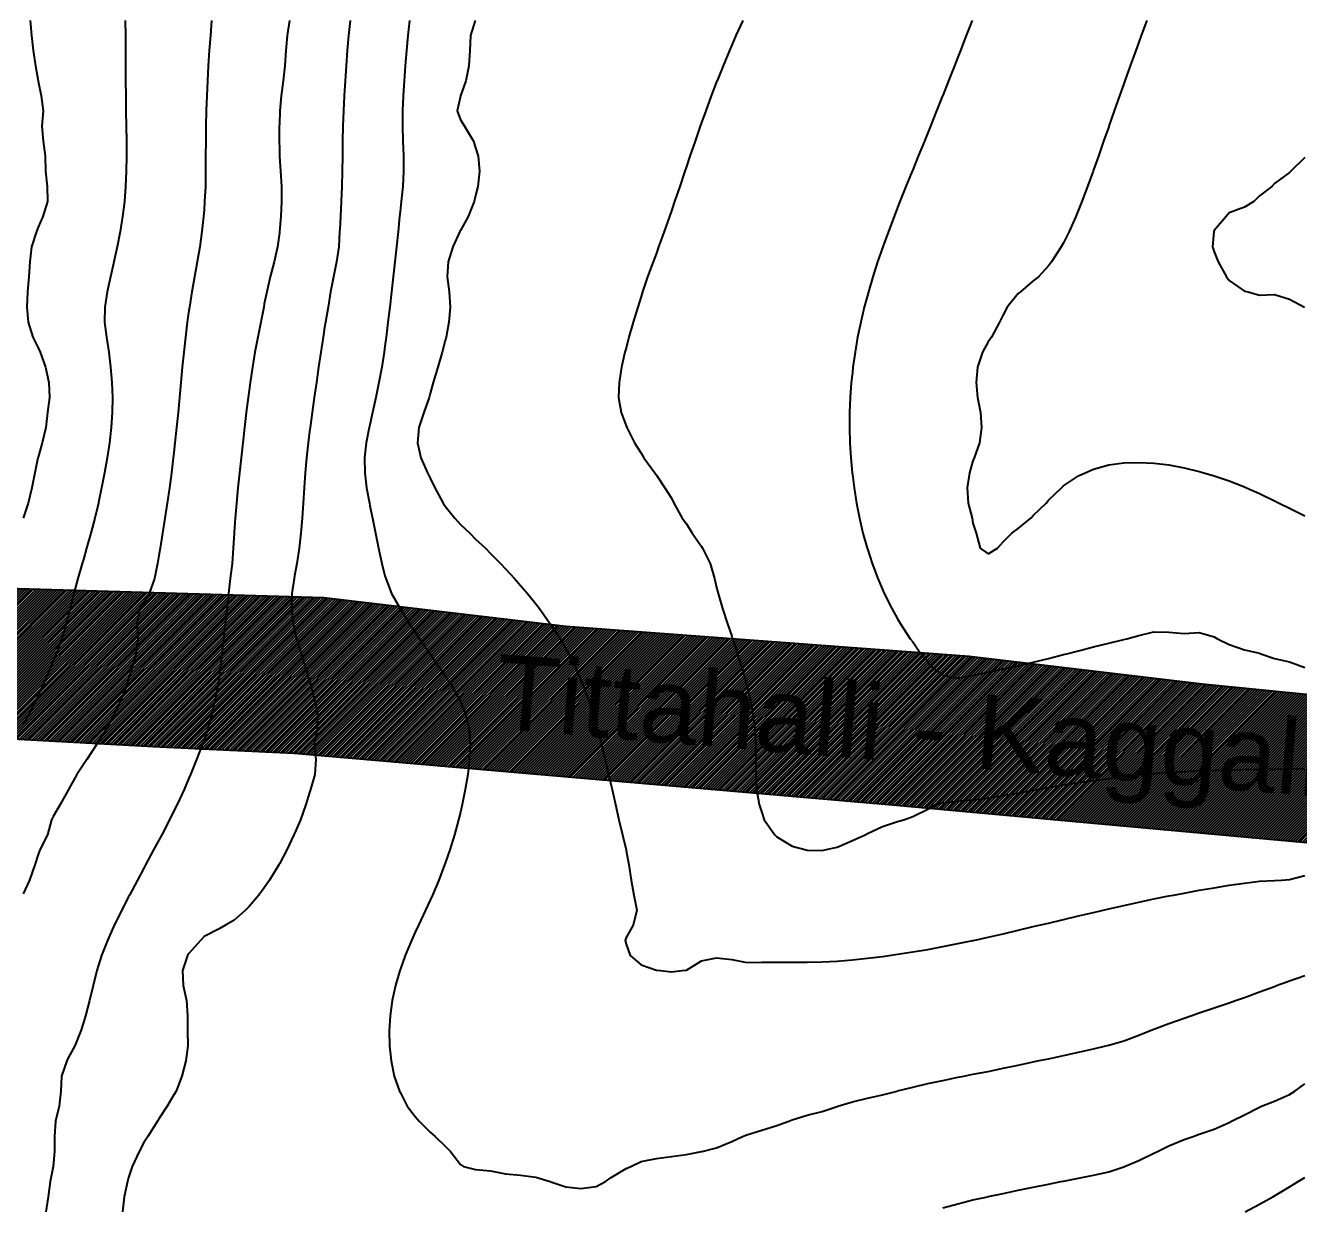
# Model space of a CAD drawing. Extents: x 771911 to 772814, y 1416488 to 1417835.
# Drawn here: x 772160.6 to 772245, y 1417435.5 to 1417513.9 of the extents above; entities that cross this region are included whole.
import ezdxf

# ---------------------------------------------------------------- set-up
doc = ezdxf.new("R2010")
doc.units = 0
doc.header["$MEASUREMENT"] = 0
doc.layers.get('0').update_dxf_attribs({"color": 1, "linetype": 'CONTINUOUS'})
for name, color, linetype in [('745', 1, 'CONTINUOUS'), ('745.5', 1, 'CONTINUOUS'), ('746', 1, 'CONTINUOUS'), ('746.5', 1, 'CONTINUOUS'), ('747', 1, 'CONTINUOUS'), ('747.5', 1, 'CONTINUOUS'), ('748', 1, 'CONTINUOUS'), ('748.5', 1, 'CONTINUOUS'), ('749', 1, 'CONTINUOUS'), ('749.5', 1, 'CONTINUOUS'), ('750', 1, 'CONTINUOUS'), ('Survey No. Boundary', 1, 'CONTINUOUS'), ('Tittahalli Kaggalipura Road', 1, 'CONTINUOUS')]:
    doc.layers.add(name, color=color, linetype=linetype)
doc.styles.get("Standard").update_dxf_attribs({"font": 'romans.shx'})

msp = doc.modelspace()

# ---------------------------------------------------------------- hatches: boundary and pattern name
at = {"linetype": 'Continuous', "true_color": 0x636466}
h = msp.add_hatch(dxfattribs=at)
h.set_pattern_fill('ANSI31', color=251)
h.set_pattern_definition([(45, (0, 0), (-0.088388347648, 0.088388347648), [])])
h.paths.add_polyline_path([(772522.605, 1417283.282), (772520.273, 1417268.563), (772513.114, 1417279.501), (772507.162, 1417290.36), (772496.182, 1417312.844), (772486.465, 1417332.406), (772479.386, 1417347.593), (772470.313, 1417366.576), (772466.387, 1417373.719), (772461.818, 1417381.248), (772456.375, 1417390.468), (772449.656, 1417399.267), (772437.614, 1417412.909), (772434.568, 1417415.352), (772429.862, 1417418.006), (772420.904, 1417421.927), (772398.343, 1417429.679), (772374.455, 1417437.098), (772359.806, 1417442.382), (772345.168, 1417448.5), (772332.329, 1417452.613), (772319.893, 1417455.244), (772313.715, 1417455.758), (772303.998, 1417456.338), (772287.74, 1417456.824), (772255.285, 1417458.783), (772218.122, 1417462.161), (772178.418, 1417465.604), (772169.505, 1417466.022), (772152.388, 1417466.955), (772128.675, 1417467.728), (772108.276, 1417467.309), (772091.77, 1417468.596), (772080.058, 1417470.849), (772055.508, 1417476.286), (772058.208, 1417485.719), (772077.753, 1417481.798), (772085.475, 1417480.049), (772095.609, 1417478.541), (772104.838, 1417477.515), (772109.064, 1417477.107), (772119.071, 1417476.495), (772138.247, 1417476.882), (772157.054, 1417476.624), (772180.381, 1417475.948), (772196.42, 1417474.05), (772223.19, 1417472.055), (772238.634, 1417470.221), (772253.531, 1417468.741), (772279.014, 1417467.358), (772297.901, 1417466.392), (772312.541, 1417465.331), (772322.966, 1417464.397), (772327.535, 1417463.818), (772331.621, 1417462.917), (772335.289, 1417461.856), (772341.466, 1417459.507), (772371.808, 1417447.795), (772390.502, 1417441.682), (772410.82, 1417434.724), (772428.227, 1417428.257), (772432.281, 1417426.358), (772437.88, 1417423.044), (772440.261, 1417421.274), (772442.32, 1417419.022), (772450.493, 1417410.045), (772456.22, 1417403.642), (772460.563, 1417398.398), (772465.422, 1417391.673), (772482.284, 1417361.211), (772490.969, 1417343.088), (772497.404, 1417329.704), (772515.608, 1417294.462), (772521.318, 1417285.453)])

# ---------------------------------------------------------------- linework, layer by layer
at = {"layer": '745', "color": 0, "linetype": 'Continuous'}
msp.add_polyline3d([(772245.434, 1417505.116, 745), (772244.524, 1417504.206, 745), (772244.434, 1417504.125, 745), (772243.434, 1417503.387, 745), (772243.264, 1417503.206, 745), (772242.434, 1417502.575, 745), (772242.064, 1417502.206, 745), (772241.434, 1417501.818, 745), (772240.434, 1417501.448, 745), (772240.216, 1417501.206, 745), (772239.434, 1417500.275, 745), (772239.398, 1417500.206, 745), (772239.313, 1417499.206, 745), (772239.434, 1417498.861, 745), (772239.702, 1417498.206, 745), (772240.239, 1417497.206, 745), (772240.434, 1417496.969, 745), (772241.434, 1417496.267, 745), (772241.687, 1417496.206, 745), (772242.434, 1417495.997, 745), (772243.434, 1417496.027, 745), (772244.434, 1417495.73, 745), (772245.411, 1417495.206, 745)], dxfattribs=at)
at = {"layer": '745.5', "color": 0, "linetype": 'Continuous'}
msp.add_polyline3d([(772234.96, 1417514.206, 745.5), (772234.594, 1417513.206, 745.5), (772234.434, 1417512.769, 745.5), (772234.228, 1417512.206, 745.5), (772233.865, 1417511.206, 745.5), (772233.506, 1417510.206, 745.5), (772233.434, 1417510.002, 745.5), (772233.149, 1417509.206, 745.5), (772232.797, 1417508.206, 745.5), (772232.451, 1417507.206, 745.5), (772232.434, 1417507.157, 745.5), (772232.101, 1417506.206, 745.5), (772231.75, 1417505.206, 745.5), (772231.434, 1417504.306, 745.5), (772231.397, 1417504.206, 745.5), (772231.034, 1417503.206, 745.5), (772230.656, 1417502.206, 745.5), (772230.434, 1417501.642, 745.5), (772230.253, 1417501.206, 745.5), (772229.808, 1417500.206, 745.5), (772229.434, 1417499.468, 745.5), (772229.292, 1417499.206, 745.5), (772228.65, 1417498.206, 745.5), (772228.434, 1417497.941, 745.5), (772227.783, 1417497.206, 745.5), (772227.434, 1417496.936, 745.5), (772226.596, 1417496.206, 745.5), (772226.434, 1417496.098, 745.5), (772225.69, 1417495.206, 745.5), (772225.434, 1417494.691, 745.5), (772225.187, 1417494.206, 745.5), (772224.652, 1417493.206, 745.5), (772224.434, 1417492.897, 745.5), (772224.075, 1417492.206, 745.5), (772223.726, 1417491.206, 745.5), (772223.638, 1417490.206, 745.5), (772223.744, 1417489.206, 745.5), (772223.925, 1417488.206, 745.5), (772224.007, 1417487.206, 745.5), (772223.859, 1417486.206, 745.5), (772223.508, 1417485.206, 745.5), (772223.434, 1417485.009, 745.5), (772223.208, 1417484.206, 745.5), (772223.058, 1417483.206, 745.5), (772223.12, 1417482.206, 745.5), (772223.377, 1417481.206, 745.5), (772223.434, 1417480.882, 745.5), (772223.643, 1417480.206, 745.5), (772223.904, 1417479.206, 745.5), (772224.434, 1417478.844, 745.5), (772225.066, 1417479.206, 745.5), (772225.434, 1417479.636, 745.5), (772226.02, 1417480.206, 745.5), (772226.434, 1417480.512, 745.5), (772227.261, 1417481.206, 745.5), (772227.434, 1417481.388, 745.5), (772228.28, 1417482.206, 745.5), (772228.434, 1417482.406, 745.5), (772229.306, 1417483.206, 745.5), (772229.434, 1417483.337, 745.5), (772230.434, 1417484.014, 745.5), (772230.871, 1417484.206, 745.5), (772231.434, 1417484.458, 745.5), (772232.434, 1417484.733, 745.5), (772233.434, 1417484.872, 745.5), (772234.434, 1417484.905, 745.5), (772235.434, 1417484.853, 745.5), (772236.434, 1417484.73, 745.5), (772237.434, 1417484.545, 745.5), (772238.434, 1417484.301, 745.5), (772238.743, 1417484.206, 745.5), (772239.434, 1417484.014, 745.5), (772240.434, 1417483.672, 745.5), (772241.434, 1417483.271, 745.5), (772241.577, 1417483.206, 745.5), (772242.434, 1417482.835, 745.5), (772243.434, 1417482.359, 745.5), (772243.736, 1417482.206, 745.5), (772244.434, 1417481.865, 745.5), (772245.434, 1417481.355, 745.5)], dxfattribs=at)
at = {"layer": '746', "color": 0, "linetype": 'Continuous'}
msp.add_polyline3d([(772223.374, 1417514.206, 746), (772222.988, 1417513.206, 746), (772222.602, 1417512.206, 746), (772222.434, 1417511.771, 746), (772222.212, 1417511.206, 746), (772221.816, 1417510.206, 746), (772221.434, 1417509.238, 746), (772221.421, 1417509.206, 746), (772221.017, 1417508.206, 746), (772220.614, 1417507.206, 746), (772220.434, 1417506.761, 746), (772220.208, 1417506.206, 746), (772219.8, 1417505.206, 746), (772219.434, 1417504.303, 746), (772219.395, 1417504.206, 746), (772218.988, 1417503.206, 746), (772218.59, 1417502.206, 746), (772218.434, 1417501.808, 746), (772218.198, 1417501.206, 746), (772217.82, 1417500.206, 746), (772217.459, 1417499.206, 746), (772217.434, 1417499.133, 746), (772217.112, 1417498.206, 746), (772216.79, 1417497.206, 746), (772216.497, 1417496.206, 746), (772216.434, 1417495.97, 746), (772216.227, 1417495.206, 746), (772215.988, 1417494.206, 746), (772215.782, 1417493.206, 746), (772215.61, 1417492.206, 746), (772215.472, 1417491.206, 746), (772215.434, 1417490.842, 746), (772215.365, 1417490.206, 746), (772215.29, 1417489.206, 746), (772215.249, 1417488.206, 746), (772215.241, 1417487.206, 746), (772215.267, 1417486.206, 746), (772215.326, 1417485.206, 746), (772215.419, 1417484.206, 746), (772215.434, 1417484.097, 746), (772215.544, 1417483.206, 746), (772215.702, 1417482.206, 746), (772215.899, 1417481.206, 746), (772216.138, 1417480.206, 746), (772216.421, 1417479.206, 746), (772216.434, 1417479.168, 746), (772216.741, 1417478.206, 746), (772217.116, 1417477.206, 746), (772217.434, 1417476.478, 746), (772217.551, 1417476.206, 746), (772218.047, 1417475.206, 746), (772218.434, 1417474.534, 746), (772218.624, 1417474.206, 746), (772219.277, 1417473.206, 746), (772219.434, 1417472.998, 746), (772219.981, 1417472.206, 746), (772220.434, 1417471.699, 746), (772220.831, 1417471.206, 746), (772221.434, 1417470.791, 746), (772222.434, 1417470.588, 746), (772223.434, 1417470.766, 746), (772224.434, 1417470.991, 746), (772225.434, 1417471.202, 746), (772225.456, 1417471.206, 746), (772226.434, 1417471.42, 746), (772227.434, 1417471.653, 746), (772228.434, 1417471.9, 746), (772229.434, 1417472.153, 746), (772229.65, 1417472.206, 746), (772230.434, 1417472.409, 746), (772231.434, 1417472.662, 746), (772232.434, 1417472.911, 746), (772233.434, 1417473.156, 746), (772233.637, 1417473.206, 746), (772234.434, 1417473.413, 746), (772235.434, 1417473.667, 746), (772236.434, 1417473.643, 746), (772237.434, 1417473.545, 746), (772238.434, 1417473.624, 746), (772239.434, 1417473.326, 746), (772239.652, 1417473.206, 746), (772240.434, 1417472.831, 746), (772241.434, 1417472.461, 746), (772242.434, 1417472.254, 746), (772242.534, 1417472.206, 746), (772243.434, 1417471.903, 746), (772244.434, 1417471.666, 746), (772245.434, 1417471.304, 746)], dxfattribs=at)
at = {"layer": '746.5', "color": 0, "linetype": 'Continuous'}
msp.add_polyline3d([(772208.16, 1417514.206, 746.5), (772207.71, 1417513.206, 746.5), (772207.434, 1417512.563, 746.5), (772207.279, 1417512.206, 746.5), (772206.861, 1417511.206, 746.5), (772206.463, 1417510.206, 746.5), (772206.434, 1417510.13, 746.5), (772206.075, 1417509.206, 746.5), (772205.705, 1417508.206, 746.5), (772205.434, 1417507.445, 746.5), (772205.348, 1417507.206, 746.5), (772205, 1417506.206, 746.5), (772204.66, 1417505.206, 746.5), (772204.434, 1417504.533, 746.5), (772204.323, 1417504.206, 746.5), (772203.986, 1417503.206, 746.5), (772203.648, 1417502.206, 746.5), (772203.434, 1417501.581, 746.5), (772203.303, 1417501.206, 746.5), (772202.946, 1417500.206, 746.5), (772202.585, 1417499.206, 746.5), (772202.434, 1417498.782, 746.5), (772202.215, 1417498.206, 746.5), (772201.855, 1417497.206, 746.5), (772201.526, 1417496.206, 746.5), (772201.434, 1417495.906, 746.5), (772201.207, 1417495.206, 746.5), (772200.904, 1417494.206, 746.5), (772200.619, 1417493.206, 746.5), (772200.434, 1417492.479, 746.5), (772200.354, 1417492.206, 746.5), (772200.123, 1417491.206, 746.5), (772199.97, 1417490.206, 746.5), (772199.923, 1417489.206, 746.5), (772200.09, 1417488.206, 746.5), (772200.434, 1417487.33, 746.5), (772200.474, 1417487.206, 746.5), (772200.974, 1417486.206, 746.5), (772201.434, 1417485.52, 746.5), (772201.612, 1417485.206, 746.5), (772202.324, 1417484.206, 746.5), (772202.434, 1417484.063, 746.5), (772202.997, 1417483.206, 746.5), (772203.434, 1417482.529, 746.5), (772203.599, 1417482.206, 746.5), (772204.157, 1417481.206, 746.5), (772204.434, 1417480.832, 746.5), (772204.808, 1417480.206, 746.5), (772205.434, 1417479.322, 746.5), (772205.498, 1417479.206, 746.5), (772205.997, 1417478.206, 746.5), (772206.284, 1417477.206, 746.5), (772206.434, 1417476.595, 746.5), (772206.535, 1417476.206, 746.5), (772206.829, 1417475.206, 746.5), (772207.157, 1417474.206, 746.5), (772207.434, 1417473.384, 746.5), (772207.493, 1417473.206, 746.5), (772207.819, 1417472.206, 746.5), (772208.127, 1417471.206, 746.5), (772208.405, 1417470.206, 746.5), (772208.434, 1417470.087, 746.5), (772208.647, 1417469.206, 746.5), (772208.836, 1417468.206, 746.5), (772208.962, 1417467.206, 746.5), (772209.02, 1417466.206, 746.5), (772209.028, 1417465.206, 746.5), (772209.028, 1417464.206, 746.5), (772209.08, 1417463.206, 746.5), (772209.244, 1417462.206, 746.5), (772209.434, 1417461.695, 746.5), (772209.58, 1417461.206, 746.5), (772210.283, 1417460.206, 746.5), (772210.434, 1417460.068, 746.5), (772211.434, 1417459.442, 746.5), (772212.371, 1417459.206, 746.5), (772212.434, 1417459.189, 746.5), (772213.434, 1417459.17, 746.5), (772213.614, 1417459.206, 746.5), (772214.434, 1417459.393, 746.5), (772215.434, 1417459.821, 746.5), (772216.287, 1417460.206, 746.5), (772216.434, 1417460.297, 746.5), (772217.434, 1417460.745, 746.5), (772218.434, 1417461.093, 746.5), (772218.847, 1417461.206, 746.5), (772219.434, 1417461.428, 746.5), (772220.434, 1417461.895, 746.5), (772220.941, 1417462.206, 746.5), (772221.434, 1417462.335, 746.5), (772222.434, 1417462.445, 746.5), (772223.434, 1417462.516, 746.5), (772224.434, 1417462.645, 746.5), (772225.434, 1417462.802, 746.5), (772226.434, 1417462.975, 746.5), (772227.434, 1417463.157, 746.5), (772227.694, 1417463.206, 746.5), (772228.434, 1417463.341, 746.5), (772229.434, 1417463.512, 746.5), (772230.434, 1417463.666, 746.5), (772231.434, 1417463.813, 746.5), (772232.434, 1417463.949, 746.5), (772233.434, 1417464.071, 746.5), (772234.434, 1417464.178, 746.5), (772234.738, 1417464.206, 746.5), (772235.434, 1417464.272, 746.5), (772236.434, 1417464.351, 746.5), (772237.434, 1417464.413, 746.5), (772238.434, 1417464.463, 746.5), (772239.434, 1417464.499, 746.5), (772240.434, 1417464.524, 746.5), (772241.434, 1417464.54, 746.5), (772242.434, 1417464.552, 746.5), (772243.434, 1417464.562, 746.5), (772244.434, 1417464.573, 746.5), (772245.434, 1417464.588, 746.5)], dxfattribs=at)
at = {"layer": '747', "color": 0, "linetype": 'Continuous'}
msp.add_polyline3d([(772190.409, 1417514.206, 747), (772190.108, 1417513.206, 747), (772190.066, 1417512.206, 747), (772189.988, 1417511.206, 747), (772189.796, 1417510.206, 747), (772189.436, 1417509.206, 747), (772189.434, 1417509.196, 747), (772189.226, 1417508.206, 747), (772189.434, 1417507.616, 747), (772189.7, 1417507.206, 747), (772190.312, 1417506.206, 747), (772190.434, 1417505.77, 747), (772190.612, 1417505.206, 747), (772190.697, 1417504.206, 747), (772190.602, 1417503.206, 747), (772190.434, 1417502.591, 747), (772190.346, 1417502.206, 747), (772189.954, 1417501.206, 747), (772189.434, 1417500.276, 747), (772189.405, 1417500.206, 747), (772188.937, 1417499.206, 747), (772188.625, 1417498.206, 747), (772188.568, 1417497.206, 747), (772188.699, 1417496.206, 747), (772188.754, 1417495.206, 747), (772188.681, 1417494.206, 747), (772188.498, 1417493.206, 747), (772188.434, 1417492.984, 747), (772188.239, 1417492.206, 747), (772187.934, 1417491.206, 747), (772187.642, 1417490.206, 747), (772187.434, 1417489.473, 747), (772187.356, 1417489.206, 747), (772187.009, 1417488.206, 747), (772186.68, 1417487.206, 747), (772186.598, 1417486.206, 747), (772186.822, 1417485.206, 747), (772187.256, 1417484.206, 747), (772187.434, 1417483.865, 747), (772187.742, 1417483.206, 747), (772188.296, 1417482.206, 747), (772188.434, 1417481.993, 747), (772189.075, 1417481.206, 747), (772189.434, 1417480.774, 747), (772190.057, 1417480.206, 747), (772190.434, 1417479.809, 747), (772191.097, 1417479.206, 747), (772191.434, 1417478.853, 747), (772192.094, 1417478.206, 747), (772192.434, 1417477.834, 747), (772193.024, 1417477.206, 747), (772193.434, 1417476.729, 747), (772193.888, 1417476.206, 747), (772194.434, 1417475.518, 747), (772194.681, 1417475.206, 747), (772195.402, 1417474.206, 747), (772195.434, 1417474.158, 747), (772196.052, 1417473.206, 747), (772196.434, 1417472.537, 747), (772196.62, 1417472.206, 747), (772197.116, 1417471.206, 747), (772197.434, 1417470.452, 747), (772197.539, 1417470.206, 747), (772197.913, 1417469.206, 747), (772198.237, 1417468.206, 747), (772198.434, 1417467.522, 747), (772198.527, 1417467.206, 747), (772198.794, 1417466.206, 747), (772199.04, 1417465.206, 747), (772199.27, 1417464.206, 747), (772199.434, 1417463.472, 747), (772199.495, 1417463.206, 747), (772199.722, 1417462.206, 747), (772199.955, 1417461.206, 747), (772200.196, 1417460.206, 747), (772200.427, 1417459.206, 747), (772200.434, 1417459.164, 747), (772200.615, 1417458.206, 747), (772200.758, 1417457.206, 747), (772200.943, 1417456.206, 747), (772201.137, 1417455.206, 747), (772200.887, 1417454.206, 747), (772200.434, 1417453.405, 747), (772200.36, 1417453.206, 747), (772200.434, 1417452.953, 747), (772200.699, 1417452.206, 747), (772201.434, 1417451.578, 747), (772202.434, 1417451.232, 747), (772202.71, 1417451.206, 747), (772203.434, 1417451.127, 747), (772204.157, 1417451.206, 747), (772204.434, 1417451.239, 747), (772205.434, 1417451.856, 747), (772206.434, 1417452.057, 747), (772207.434, 1417451.946, 747), (772208.434, 1417451.727, 747), (772209.434, 1417451.758, 747), (772210.434, 1417451.767, 747), (772211.434, 1417451.753, 747), (772212.434, 1417451.755, 747), (772213.434, 1417451.78, 747), (772214.434, 1417451.835, 747), (772215.434, 1417451.916, 747), (772216.434, 1417452.021, 747), (772217.434, 1417452.144, 747), (772217.873, 1417452.206, 747), (772218.434, 1417452.284, 747), (772219.434, 1417452.439, 747), (772220.434, 1417452.608, 747), (772221.434, 1417452.792, 747), (772222.434, 1417452.99, 747), (772223.434, 1417453.199, 747), (772223.468, 1417453.206, 747), (772224.434, 1417453.419, 747), (772225.434, 1417453.646, 747), (772226.434, 1417453.879, 747), (772227.434, 1417454.114, 747), (772227.822, 1417454.206, 747), (772228.434, 1417454.351, 747), (772229.434, 1417454.588, 747), (772230.434, 1417454.824, 747), (772231.434, 1417455.058, 747), (772232.072, 1417455.206, 747), (772232.434, 1417455.29, 747), (772233.434, 1417455.517, 747), (772234.434, 1417455.736, 747), (772235.434, 1417455.948, 747), (772236.434, 1417456.15, 747), (772236.725, 1417456.206, 747), (772237.434, 1417456.342, 747), (772238.434, 1417456.524, 747), (772239.434, 1417456.699, 747), (772240.434, 1417456.862, 747), (772241.434, 1417457.008, 747), (772242.434, 1417457.124, 747), (772243.434, 1417457.18, 747), (772243.891, 1417457.206, 747), (772244.434, 1417457.238, 747), (772245.434, 1417457.517, 747)], dxfattribs=at)
at = {"layer": '747.5', "color": 0, "linetype": 'Continuous'}
msp.add_polyline3d([(772186.059, 1417514.206, 747.5), (772185.953, 1417513.206, 747.5), (772185.86, 1417512.206, 747.5), (772185.777, 1417511.206, 747.5), (772185.7, 1417510.206, 747.5), (772185.635, 1417509.206, 747.5), (772185.598, 1417508.206, 747.5), (772185.599, 1417507.206, 747.5), (772185.628, 1417506.206, 747.5), (772185.661, 1417505.206, 747.5), (772185.67, 1417504.206, 747.5), (772185.627, 1417503.206, 747.5), (772185.509, 1417502.206, 747.5), (772185.434, 1417501.54, 747.5), (772185.398, 1417501.206, 747.5), (772185.305, 1417500.206, 747.5), (772185.197, 1417499.206, 747.5), (772185.085, 1417498.206, 747.5), (772184.975, 1417497.206, 747.5), (772184.867, 1417496.206, 747.5), (772184.749, 1417495.206, 747.5), (772184.626, 1417494.206, 747.5), (772184.507, 1417493.206, 747.5), (772184.434, 1417492.613, 747.5), (772184.382, 1417492.206, 747.5), (772184.217, 1417491.206, 747.5), (772184.023, 1417490.206, 747.5), (772183.838, 1417489.206, 747.5), (772183.616, 1417488.206, 747.5), (772183.434, 1417487.401, 747.5), (772183.389, 1417487.206, 747.5), (772183.188, 1417486.206, 747.5), (772183.084, 1417485.206, 747.5), (772183.102, 1417484.206, 747.5), (772183.209, 1417483.206, 747.5), (772183.4, 1417482.206, 747.5), (772183.434, 1417482.025, 747.5), (772183.605, 1417481.206, 747.5), (772183.808, 1417480.206, 747.5), (772184.011, 1417479.206, 747.5), (772184.223, 1417478.206, 747.5), (772184.434, 1417477.383, 747.5), (772184.486, 1417477.206, 747.5), (772184.865, 1417476.206, 747.5), (772185.434, 1417475.218, 747.5), (772185.44, 1417475.206, 747.5), (772186.06, 1417474.206, 747.5), (772186.434, 1417473.656, 747.5), (772186.725, 1417473.206, 747.5), (772187.427, 1417472.206, 747.5), (772187.434, 1417472.197, 747.5), (772188.122, 1417471.206, 747.5), (772188.434, 1417470.754, 747.5), (772188.785, 1417470.206, 747.5), (772189.356, 1417469.206, 747.5), (772189.434, 1417469.036, 747.5), (772189.785, 1417468.206, 747.5), (772190.019, 1417467.206, 747.5), (772190.082, 1417466.206, 747.5), (772190.037, 1417465.206, 747.5), (772189.924, 1417464.206, 747.5), (772189.76, 1417463.206, 747.5), (772189.554, 1417462.206, 747.5), (772189.434, 1417461.697, 747.5), (772189.312, 1417461.206, 747.5), (772189.037, 1417460.206, 747.5), (772188.731, 1417459.206, 747.5), (772188.434, 1417458.331, 747.5), (772188.39, 1417458.206, 747.5), (772188.013, 1417457.206, 747.5), (772187.592, 1417456.206, 747.5), (772187.434, 1417455.87, 747.5), (772187.132, 1417455.206, 747.5), (772186.653, 1417454.206, 747.5), (772186.434, 1417453.75, 747.5), (772186.187, 1417453.206, 747.5), (772185.766, 1417452.206, 747.5), (772185.434, 1417451.257, 747.5), (772185.416, 1417451.206, 747.5), (772185.129, 1417450.206, 747.5), (772184.918, 1417449.206, 747.5), (772184.784, 1417448.206, 747.5), (772184.722, 1417447.206, 747.5), (772184.738, 1417446.206, 747.5), (772184.838, 1417445.206, 747.5), (772185.042, 1417444.206, 747.5), (772185.396, 1417443.206, 747.5), (772185.434, 1417443.132, 747.5), (772185.916, 1417442.206, 747.5), (772186.434, 1417441.523, 747.5), (772186.712, 1417441.206, 747.5), (772187.434, 1417440.485, 747.5), (772187.759, 1417440.206, 747.5), (772188.434, 1417439.553, 747.5), (772188.789, 1417439.206, 747.5), (772189.434, 1417438.332, 747.5), (772189.653, 1417438.206, 747.5), (772190.434, 1417438.006, 747.5), (772191.434, 1417437.911, 747.5), (772192.434, 1417437.719, 747.5), (772193.434, 1417437.638, 747.5), (772194.434, 1417437.492, 747.5), (772195.392, 1417437.206, 747.5), (772195.434, 1417437.196, 747.5), (772196.434, 1417436.858, 747.5), (772197.434, 1417436.742, 747.5), (772198.434, 1417436.874, 747.5), (772199.061, 1417437.206, 747.5), (772199.434, 1417437.474, 747.5), (772200.434, 1417438.068, 747.5), (772200.751, 1417438.206, 747.5), (772201.434, 1417438.538, 747.5), (772202.434, 1417438.746, 747.5), (772203.434, 1417438.865, 747.5), (772204.434, 1417439.008, 747.5), (772205.434, 1417439.195, 747.5), (772205.475, 1417439.206, 747.5), (772206.434, 1417439.452, 747.5), (772207.434, 1417439.874, 747.5), (772208.143, 1417440.206, 747.5), (772208.434, 1417440.307, 747.5), (772209.434, 1417440.627, 747.5), (772210.434, 1417440.925, 747.5), (772211.217, 1417441.206, 747.5), (772211.434, 1417441.295, 747.5), (772212.434, 1417441.602, 747.5), (772213.434, 1417441.86, 747.5), (772214.434, 1417442.198, 747.5), (772214.461, 1417442.206, 747.5), (772215.434, 1417442.502, 747.5), (772216.434, 1417442.736, 747.5), (772217.434, 1417442.959, 747.5), (772218.397, 1417443.206, 747.5), (772218.434, 1417443.216, 747.5), (772219.434, 1417443.468, 747.5), (772220.434, 1417443.702, 747.5), (772221.434, 1417443.921, 747.5), (772222.434, 1417444.128, 747.5), (772222.834, 1417444.206, 747.5), (772223.434, 1417444.323, 747.5), (772224.434, 1417444.516, 747.5), (772225.434, 1417444.724, 747.5), (772226.434, 1417444.937, 747.5), (772227.434, 1417445.148, 747.5), (772227.716, 1417445.206, 747.5), (772228.434, 1417445.358, 747.5), (772229.434, 1417445.569, 747.5), (772230.434, 1417445.787, 747.5), (772231.434, 1417446.014, 747.5), (772232.243, 1417446.206, 747.5), (772232.434, 1417446.253, 747.5), (772233.434, 1417446.536, 747.5), (772234.434, 1417446.923, 747.5), (772235.132, 1417447.206, 747.5), (772235.434, 1417447.319, 747.5), (772236.434, 1417447.692, 747.5), (772237.434, 1417448.048, 747.5), (772237.893, 1417448.206, 747.5), (772238.434, 1417448.39, 747.5), (772239.434, 1417448.724, 747.5), (772240.434, 1417449.061, 747.5), (772240.838, 1417449.206, 747.5), (772241.434, 1417449.413, 747.5), (772242.434, 1417449.782, 747.5), (772243.434, 1417450.156, 747.5), (772243.567, 1417450.206, 747.5), (772244.434, 1417450.518, 747.5), (772245.434, 1417450.869, 747.5)], dxfattribs=at)
at = {"layer": '748', "color": 0, "linetype": 'Continuous'}
for points in [[(772182.12, 1417514.206, 748), (772182.027, 1417513.206, 748), (772181.939, 1417512.206, 748), (772181.859, 1417511.206, 748), (772181.788, 1417510.206, 748), (772181.729, 1417509.206, 748), (772181.682, 1417508.206, 748), (772181.648, 1417507.206, 748), (772181.626, 1417506.206, 748), (772181.612, 1417505.206, 748), (772181.601, 1417504.206, 748), (772181.58, 1417503.206, 748), (772181.537, 1417502.206, 748), (772181.479, 1417501.206, 748), (772181.434, 1417500.339, 748), (772181.427, 1417500.206, 748), (772181.369, 1417499.206, 748), (772181.217, 1417498.206, 748), (772181.016, 1417497.206, 748), (772180.832, 1417496.206, 748), (772180.659, 1417495.206, 748), (772180.493, 1417494.206, 748), (772180.434, 1417493.837, 748), (772180.331, 1417493.206, 748), (772180.175, 1417492.206, 748), (772180.028, 1417491.206, 748), (772179.888, 1417490.206, 748), (772179.742, 1417489.206, 748), (772179.601, 1417488.206, 748), (772179.467, 1417487.206, 748), (772179.434, 1417486.94, 748), (772179.341, 1417486.206, 748), (772179.232, 1417485.206, 748), (772179.143, 1417484.206, 748), (772179.072, 1417483.206, 748), (772179.009, 1417482.206, 748), (772178.942, 1417481.206, 748), (772178.859, 1417480.206, 748), (772178.746, 1417479.206, 748), (772178.589, 1417478.206, 748), (772178.434, 1417477.372, 748), (772178.406, 1417477.206, 748), (772178.266, 1417476.206, 748), (772178.244, 1417475.206, 748), (772178.357, 1417474.206, 748), (772178.434, 1417473.828, 748), (772178.576, 1417473.206, 748), (772178.872, 1417472.206, 748), (772179.184, 1417471.206, 748), (772179.434, 1417470.34, 748), (772179.481, 1417470.206, 748), (772179.758, 1417469.206, 748), (772179.956, 1417468.206, 748), (772179.939, 1417467.206, 748), (772179.741, 1417466.206, 748), (772179.851, 1417465.206, 748), (772179.791, 1417464.206, 748), (772179.502, 1417463.206, 748), (772179.434, 1417463.01, 748), (772179.185, 1417462.206, 748), (772178.822, 1417461.206, 748), (772178.434, 1417460.288, 748), (772178.4, 1417460.206, 748), (772177.929, 1417459.206, 748), (772177.434, 1417458.283, 748), (772177.392, 1417458.206, 748), (772176.782, 1417457.206, 748), (772176.434, 1417456.699, 748), (772176.069, 1417456.206, 748), (772175.434, 1417455.46, 748), (772175.184, 1417455.206, 748), (772174.434, 1417454.542, 748), (772173.857, 1417454.206, 748), (772173.434, 1417453.978, 748), (772172.434, 1417453.468, 748), (772172.211, 1417453.206, 748), (772171.434, 1417452.333, 748), (772171.339, 1417452.206, 748), (772171.011, 1417451.206, 748), (772171.062, 1417450.206, 748), (772171.276, 1417449.206, 748), (772171.333, 1417448.206, 748), (772171.338, 1417447.206, 748), (772171.364, 1417446.206, 748), (772171.238, 1417445.206, 748), (772170.972, 1417444.206, 748), (772170.591, 1417443.206, 748), (772170.434, 1417442.953, 748), (772170, 1417442.206, 748), (772169.434, 1417441.36, 748), (772169.342, 1417441.206, 748), (772168.7, 1417440.206, 748), (772168.434, 1417439.799, 748), (772168.131, 1417439.206, 748), (772167.675, 1417438.206, 748), (772167.434, 1417437.475, 748), (772167.35, 1417437.206, 748), (772167.134, 1417436.206, 748), (772167.021, 1417435.206, 748)], [(772221.434, 1417435.459, 748), (772222.434, 1417435.741, 748), (772223.434, 1417435.988, 748), (772224.412, 1417436.206, 748), (772224.434, 1417436.211, 748), (772225.434, 1417436.424, 748), (772226.434, 1417436.63, 748), (772227.434, 1417436.834, 748), (772228.434, 1417437.04, 748), (772229.25, 1417437.206, 748), (772229.434, 1417437.242, 748), (772230.434, 1417437.434, 748), (772231.434, 1417437.629, 748), (772232.434, 1417437.862, 748), (772233.434, 1417438.191, 748), (772233.472, 1417438.206, 748), (772234.434, 1417438.614, 748), (772235.434, 1417439.094, 748), (772235.679, 1417439.206, 748), (772236.434, 1417439.572, 748), (772237.434, 1417440.002, 748), (772238.027, 1417440.206, 748), (772238.434, 1417440.359, 748), (772239.434, 1417440.685, 748), (772240.434, 1417441.133, 748), (772240.576, 1417441.206, 748), (772241.434, 1417441.631, 748), (772242.434, 1417442.141, 748), (772242.573, 1417442.206, 748), (772243.434, 1417442.549, 748), (772244.434, 1417442.976, 748), (772244.779, 1417443.206, 748), (772245.434, 1417443.68, 748)]]:
    msp.add_polyline3d(points, dxfattribs=at)
at = {"layer": '748.5', "color": 0, "linetype": 'Continuous'}
for points in [[(772178.105, 1417514.206, 748.5), (772177.952, 1417513.206, 748.5), (772177.85, 1417512.206, 748.5), (772177.785, 1417511.206, 748.5), (772177.676, 1417510.206, 748.5), (772177.553, 1417509.206, 748.5), (772177.471, 1417508.206, 748.5), (772177.434, 1417507.331, 748.5), (772177.428, 1417507.206, 748.5), (772177.42, 1417506.206, 748.5), (772177.434, 1417505.716, 748.5), (772177.447, 1417505.206, 748.5), (772177.505, 1417504.206, 748.5), (772177.569, 1417503.206, 748.5), (772177.583, 1417502.206, 748.5), (772177.535, 1417501.206, 748.5), (772177.446, 1417500.206, 748.5), (772177.434, 1417500.122, 748.5), (772177.307, 1417499.206, 748.5), (772177.088, 1417498.206, 748.5), (772176.828, 1417497.206, 748.5), (772176.591, 1417496.206, 748.5), (772176.434, 1417495.41, 748.5), (772176.391, 1417495.206, 748.5), (772176.199, 1417494.206, 748.5), (772175.996, 1417493.206, 748.5), (772175.813, 1417492.206, 748.5), (772175.651, 1417491.206, 748.5), (772175.504, 1417490.206, 748.5), (772175.434, 1417489.697, 748.5), (772175.366, 1417489.206, 748.5), (772175.237, 1417488.206, 748.5), (772175.114, 1417487.206, 748.5), (772174.998, 1417486.206, 748.5), (772174.887, 1417485.206, 748.5), (772174.781, 1417484.206, 748.5), (772174.68, 1417483.206, 748.5), (772174.585, 1417482.206, 748.5), (772174.499, 1417481.206, 748.5), (772174.434, 1417480.284, 748.5), (772174.428, 1417480.206, 748.5), (772174.377, 1417479.206, 748.5), (772174.305, 1417478.206, 748.5), (772174.173, 1417477.206, 748.5), (772174.052, 1417476.206, 748.5), (772173.945, 1417475.206, 748.5), (772173.842, 1417474.206, 748.5), (772173.735, 1417473.206, 748.5), (772173.621, 1417472.206, 748.5), (772173.506, 1417471.206, 748.5), (772173.434, 1417470.624, 748.5), (772173.379, 1417470.206, 748.5), (772173.184, 1417469.206, 748.5), (772172.947, 1417468.206, 748.5), (772172.674, 1417467.206, 748.5), (772172.434, 1417466.505, 748.5), (772172.323, 1417466.206, 748.5), (772171.94, 1417465.206, 748.5), (772171.54, 1417464.206, 748.5), (772171.434, 1417463.955, 748.5), (772171.108, 1417463.206, 748.5), (772170.643, 1417462.206, 748.5), (772170.434, 1417461.786, 748.5), (772170.146, 1417461.206, 748.5), (772169.626, 1417460.206, 748.5), (772169.434, 1417459.854, 748.5), (772169.092, 1417459.206, 748.5), (772168.552, 1417458.206, 748.5), (772168.434, 1417457.993, 748.5), (772168.019, 1417457.206, 748.5), (772167.489, 1417456.206, 748.5), (772167.434, 1417456.105, 748.5), (772166.975, 1417455.206, 748.5), (772166.48, 1417454.206, 748.5), (772166.434, 1417454.112, 748.5), (772166.028, 1417453.206, 748.5), (772165.636, 1417452.206, 748.5), (772165.434, 1417451.553, 748.5), (772165.327, 1417451.206, 748.5), (772165.074, 1417450.206, 748.5), (772164.843, 1417449.206, 748.5), (772164.576, 1417448.206, 748.5), (772164.434, 1417447.754, 748.5), (772164.259, 1417447.206, 748.5), (772163.861, 1417446.206, 748.5), (772163.434, 1417445.422, 748.5), (772163.328, 1417445.206, 748.5), (772162.99, 1417444.206, 748.5), (772162.936, 1417443.206, 748.5), (772162.835, 1417442.206, 748.5), (772162.583, 1417441.206, 748.5), (772162.509, 1417440.206, 748.5), (772162.514, 1417439.206, 748.5), (772162.434, 1417438.206, 748.5), (772162.434, 1417438.203, 748.5), (772162.233, 1417437.206, 748.5), (772162.096, 1417436.206, 748.5), (772161.948, 1417435.206, 748.5)], [(772241.483, 1417435.206, 748.5), (772242.434, 1417435.704, 748.5), (772243.329, 1417436.206, 748.5), (772243.434, 1417436.263, 748.5), (772244.434, 1417436.856, 748.5), (772244.998, 1417437.206, 748.5), (772245.434, 1417437.486, 748.5)]]:
    msp.add_polyline3d(points, dxfattribs=at)
at = {"layer": '749', "color": 0, "linetype": 'Continuous'}
msp.add_polyline3d([(772172.934, 1417514.206, 749), (772172.855, 1417513.206, 749), (772172.781, 1417512.206, 749), (772172.716, 1417511.206, 749), (772172.659, 1417510.206, 749), (772172.612, 1417509.206, 749), (772172.578, 1417508.206, 749), (772172.555, 1417507.206, 749), (772172.544, 1417506.206, 749), (772172.541, 1417505.206, 749), (772172.54, 1417504.206, 749), (772172.523, 1417503.206, 749), (772172.476, 1417502.206, 749), (772172.434, 1417501.636, 749), (772172.402, 1417501.206, 749), (772172.3, 1417500.206, 749), (772172.159, 1417499.206, 749), (772171.984, 1417498.206, 749), (772171.801, 1417497.206, 749), (772171.627, 1417496.206, 749), (772171.468, 1417495.206, 749), (772171.434, 1417494.965, 749), (772171.326, 1417494.206, 749), (772171.201, 1417493.206, 749), (772171.092, 1417492.206, 749), (772170.994, 1417491.206, 749), (772170.902, 1417490.206, 749), (772170.812, 1417489.206, 749), (772170.718, 1417488.206, 749), (772170.618, 1417487.206, 749), (772170.509, 1417486.206, 749), (772170.434, 1417485.559, 749), (772170.393, 1417485.206, 749), (772170.268, 1417484.206, 749), (772170.134, 1417483.206, 749), (772169.991, 1417482.206, 749), (772169.84, 1417481.206, 749), (772169.682, 1417480.206, 749), (772169.515, 1417479.206, 749), (772169.434, 1417478.73, 749), (772169.339, 1417478.206, 749), (772169.142, 1417477.206, 749), (772168.803, 1417476.206, 749), (772168.434, 1417475.632, 749), (772168.185, 1417475.206, 749), (772167.979, 1417474.206, 749), (772168.044, 1417473.206, 749), (772167.905, 1417472.206, 749), (772167.649, 1417471.206, 749), (772167.434, 1417470.541, 749), (772167.327, 1417470.206, 749), (772166.942, 1417469.206, 749), (772166.479, 1417468.206, 749), (772166.434, 1417468.121, 749), (772165.952, 1417467.206, 749), (772165.434, 1417466.394, 749), (772165.322, 1417466.206, 749), (772164.669, 1417465.206, 749), (772164.434, 1417464.858, 749), (772164.003, 1417464.206, 749), (772163.457, 1417463.206, 749), (772163.434, 1417463.163, 749), (772162.883, 1417462.206, 749), (772162.434, 1417461.409, 749), (772162.328, 1417461.206, 749), (772162.046, 1417460.206, 749), (772161.556, 1417459.206, 749), (772161.434, 1417458.898, 749), (772161.209, 1417458.206, 749), (772160.855, 1417457.206, 749), (772160.434, 1417456.283, 749)], dxfattribs=at)
at = {"layer": '749.5', "color": 0, "linetype": 'Continuous'}
msp.add_polyline3d([(772167.208, 1417514.206, 749.5), (772167.216, 1417513.206, 749.5), (772167.22, 1417512.206, 749.5), (772167.222, 1417511.206, 749.5), (772167.23, 1417510.206, 749.5), (772167.242, 1417509.206, 749.5), (772167.254, 1417508.206, 749.5), (772167.268, 1417507.206, 749.5), (772167.282, 1417506.206, 749.5), (772167.289, 1417505.206, 749.5), (772167.274, 1417504.206, 749.5), (772167.232, 1417503.206, 749.5), (772167.154, 1417502.206, 749.5), (772167.032, 1417501.206, 749.5), (772166.868, 1417500.206, 749.5), (772166.673, 1417499.206, 749.5), (772166.46, 1417498.206, 749.5), (772166.434, 1417498.083, 749.5), (772166.237, 1417497.206, 749.5), (772166.02, 1417496.206, 749.5), (772165.857, 1417495.206, 749.5), (772165.841, 1417494.206, 749.5), (772165.961, 1417493.206, 749.5), (772166.111, 1417492.206, 749.5), (772166.237, 1417491.206, 749.5), (772166.321, 1417490.206, 749.5), (772166.358, 1417489.206, 749.5), (772166.342, 1417488.206, 749.5), (772166.273, 1417487.206, 749.5), (772166.155, 1417486.206, 749.5), (772166.002, 1417485.206, 749.5), (772165.828, 1417484.206, 749.5), (772165.637, 1417483.206, 749.5), (772165.434, 1417482.245, 749.5), (772165.426, 1417482.206, 749.5), (772165.189, 1417481.206, 749.5), (772164.927, 1417480.206, 749.5), (772164.647, 1417479.206, 749.5), (772164.434, 1417478.461, 749.5), (772164.36, 1417478.206, 749.5), (772164.076, 1417477.206, 749.5), (772163.807, 1417476.206, 749.5), (772163.547, 1417475.206, 749.5), (772163.434, 1417474.774, 749.5), (772163.281, 1417474.206, 749.5), (772162.997, 1417473.206, 749.5), (772162.627, 1417472.206, 749.5), (772162.434, 1417471.739, 749.5), (772162.213, 1417471.206, 749.5), (772161.782, 1417470.206, 749.5), (772161.434, 1417469.459, 749.5), (772161.317, 1417469.206, 749.5), (772160.808, 1417468.206, 749.5), (772160.434, 1417467.528, 749.5)], dxfattribs=at)
at = {"layer": '750', "color": 0, "linetype": 'Continuous'}
msp.add_polyline3d([(772160.901, 1417514.206, 750), (772161.002, 1417513.206, 750), (772161.105, 1417512.206, 750), (772161.247, 1417511.206, 750), (772161.427, 1417510.206, 750), (772161.434, 1417510.179, 750), (772161.63, 1417509.206, 750), (772161.758, 1417508.206, 750), (772161.677, 1417507.206, 750), (772161.769, 1417506.206, 750), (772161.904, 1417505.206, 750), (772161.913, 1417504.206, 750), (772162.036, 1417503.206, 750), (772162.063, 1417502.206, 750), (772161.748, 1417501.206, 750), (772161.434, 1417500.51, 750), (772161.323, 1417500.206, 750), (772160.989, 1417499.206, 750), (772160.888, 1417498.206, 750), (772160.82, 1417497.206, 750), (772160.726, 1417496.206, 750), (772160.683, 1417495.206, 750), (772160.779, 1417494.206, 750), (772161.087, 1417493.206, 750), (772161.434, 1417492.491, 750), (772161.565, 1417492.206, 750), (772161.926, 1417491.206, 750), (772162.143, 1417490.206, 750), (772162.194, 1417489.206, 750), (772162.056, 1417488.206, 750), (772161.936, 1417487.206, 750), (772161.692, 1417486.206, 750), (772161.434, 1417485.242, 750), (772161.422, 1417485.206, 750), (772161.211, 1417484.206, 750), (772161.017, 1417483.206, 750), (772160.768, 1417482.206, 750), (772160.45, 1417481.206, 750)], dxfattribs=at)
at = {"layer": 'Tittahalli Kaggalipura Road', "color": 18, "linetype": 'Continuous', "true_color": 0x000000, "flags": 128}
for points in [[(772109.064, 1417477.107), (772119.071, 1417476.495), (772138.247, 1417476.882), (772157.054, 1417476.624), (772180.381, 1417475.948), (772196.42, 1417474.05), (772223.19, 1417472.055), (772238.634, 1417470.221), (772253.531, 1417468.741)], [(772255.285, 1417458.783), (772218.122, 1417462.161), (772178.418, 1417465.604), (772169.505, 1417466.022), (772152.388, 1417466.955), (772128.675, 1417467.728), (772108.276, 1417467.309)]]:
    msp.add_lwpolyline(points, dxfattribs=at)

# ---------------------------------------------------------------- texts
at = {"layer": 'Survey No. Boundary', "color": 1, "linetype": 'Continuous', "insert": (772191.996, 1417472.206, 747), "char_height": 4.95971, "attachment_point": 1, "rotation": 355.2662}
msp.add_mtext_dynamic_manual_height_columns('{\\fArial|b0|i0|c0|p34;\\C51;\\c8516343;Tittahalli - Kaggalipura Road}', width=109.79845, gutter_width=24.799, heights=[4.96], dxfattribs=at)

doc.saveas('drawing.dxf')
